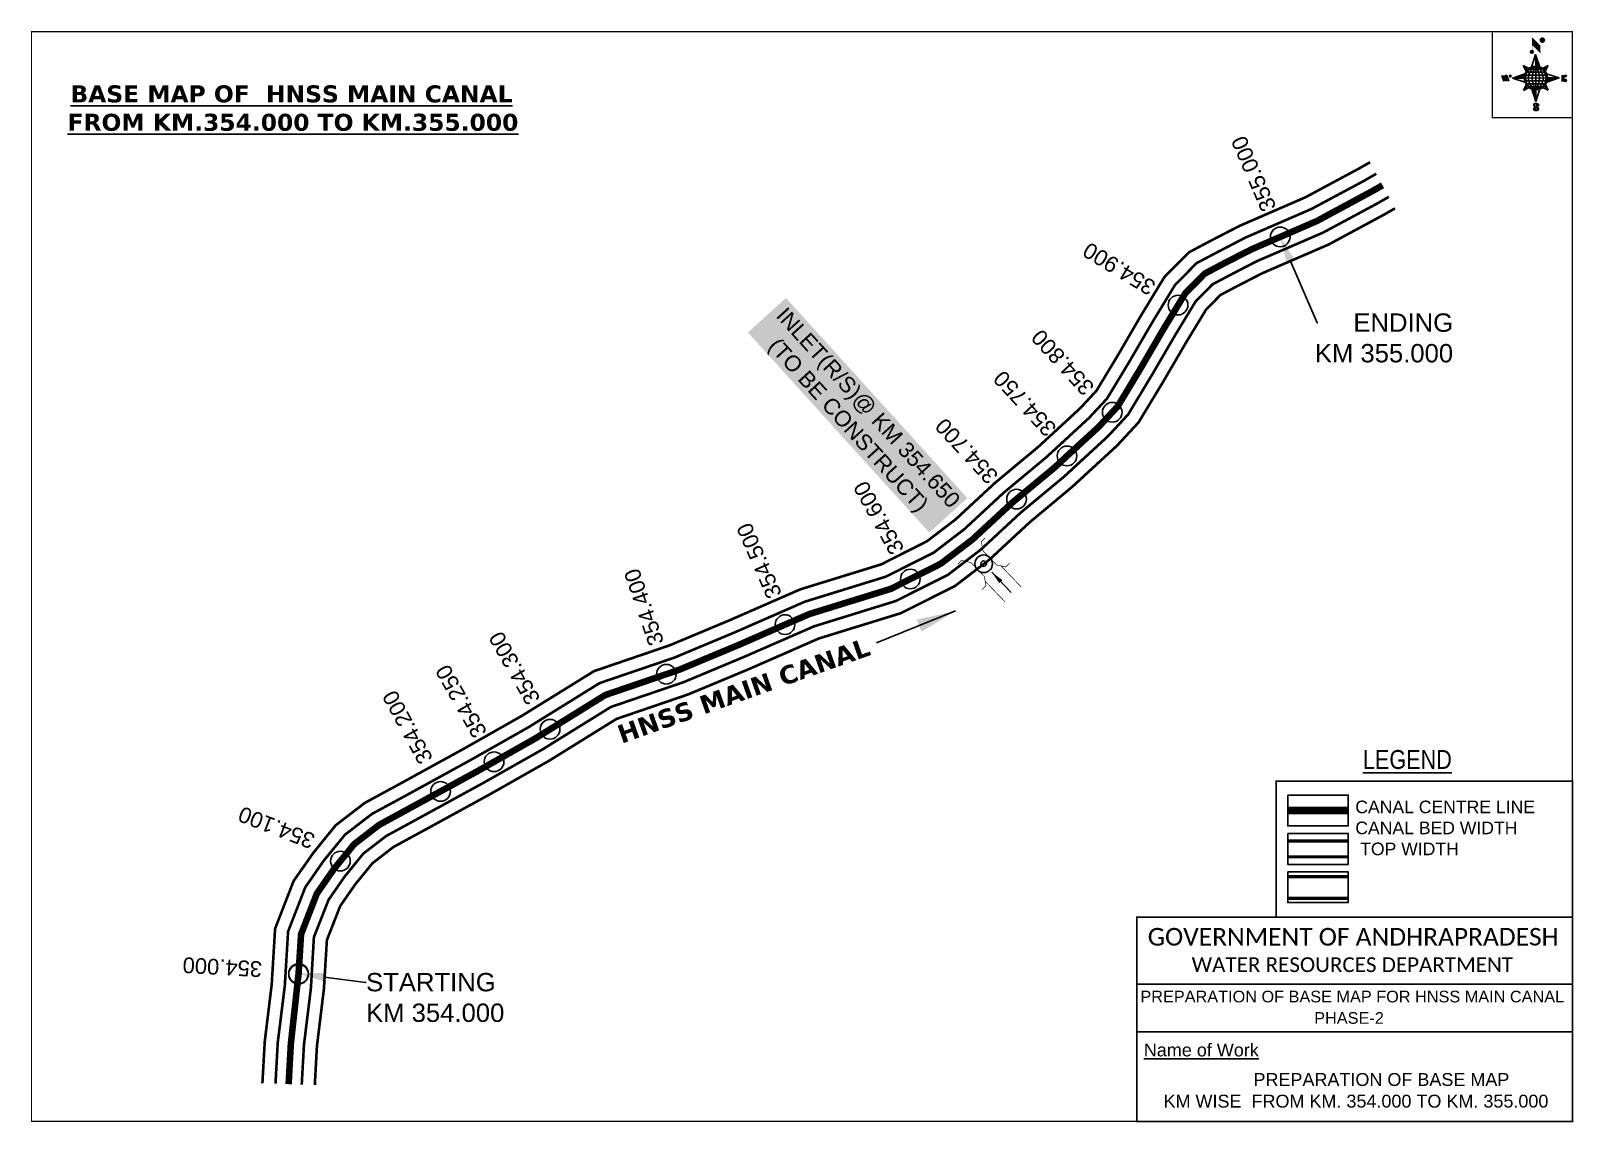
# Model space of a CAD drawing. Header units: inches. Extents: x 803764 to 804941, y 1574497 to 1575329.
import ezdxf
from ezdxf import colors
from ezdxf.entities.mleader import LeaderData, LeaderLine
from ezdxf.enums import TextEntityAlignment as Align
from ezdxf.math import Vec2, Vec3

# ---------------------------------------------------------------- set-up
doc = ezdxf.new("R2010")
doc.units = ezdxf.units.IN
doc.header["$LTSCALE"] = 15
doc.header["$MEASUREMENT"] = 0
doc.header["$PDMODE"] = 32
doc.header["$PDSIZE"] = 15
doc.linetypes.add('HIDDEN2', pattern=[0.1875, 0.125, -0.0625])
for name, color, linetype in [('AQUADUCT', 1, 'Continuous'), ('bord', 1, 'Continuous'), ('CANAL1', 7, 'Continuous'), ('CSMark', 72, 'Continuous'), ('DCBMS', 232, 'Continuous'), ('PAGE', 7, 'Continuous'), ('STRUCTURE', 5, 'Continuous'), ('TEXT', 6, 'Continuous')]:
    doc.layers.add(name, color=color, linetype=linetype)
doc.styles.add('ARIALN', font='ARIALN.TTF')
doc.styles.get("Standard").update_dxf_attribs({"font": 'arial.ttf'})
doc.dimstyles.get("Standard").update_dxf_attribs({"dimtxt": 20, "dimasz": 0.18, "dimexe": 0.18, "dimexo": 0.0625, "dimgap": 0.09, "dimtad": 0, "dimtih": 1, "dimtoh": 1, "dimdec": 4, "dimzin": 0, "dimdsep": 46, "dimtxsty": 'Standard', "dimcen": 0.09, "dimadec": 0, "dimazin": 0, "dimtfac": 1, "dimtdec": 4, "dimtofl": 0, "dimtmove": 0, "dimatfit": 3, "dimfxl": 0, "dimtolj": 1, "dimtzin": 0, "dimarcsym": 0})
pattern_1 = [(267.297113149, (-8720374.938, 50637915.138), (10.5367255337, -0.497431438), [])]
pattern_2 = [(357.297113149, (-8720374.938, 50637915.138), (0.497431438, 10.5367255337), [])]

# ---------------------------------------------------------------- blocks, each defined once
blk = doc.blocks.new('*X26')
at = {"color": 0, "linetype": 'Continuous'}
for p, q in [((6321.6, 240.5), (6322.3, 241.2)), ((6321.6, 240.3), (6322.3, 241)), ((6321.6, 240.1), (6322.3, 240.8)), ((6321.6, 239.9), (6322.4, 240.7)), ((6321.6, 239.8), (6322.4, 240.6)), ((6321.6, 239.6), (6322.5, 240.5)), ((6321.6, 239.4), (6322.5, 240.3)), ((6321.6, 239.2), (6322.6, 240.2)), ((6321.7, 239.1), (6322.6, 240.1)), ((6321.8, 240.8), (6322.4, 241.4)), ((6321.8, 239), (6322.7, 240)), ((6321.8, 239), (6322.8, 239.9)), ((6321.9, 238.9), (6322.9, 239.8)), ((6322, 238.8), (6323, 239.7)), ((6322.1, 241.3), (6322.4, 241.6)), ((6322.1, 238.7), (6323.1, 239.6)), ((6322.2, 238.6), (6323.1, 239.6)), ((6322.3, 238.5), (6323.2, 239.5)), ((6322.4, 238.5), (6323.3, 239.4)), ((6322.5, 238.4), (6323.4, 239.3)), ((6322.7, 238.4), (6323.6, 239.3)), ((6322.8, 238.3), (6323.7, 239.2)), ((6322.9, 238.3), (6323.8, 239.1)), ((6323.1, 238.2), (6323.9, 239.1)), ((6323.2, 238.2), (6324, 239)), ((6323.3, 238.2), (6324.2, 239)), ((6323.5, 238.1), (6324.3, 238.9)), ((6323.7, 238.1), (6324.4, 238.9)), ((6323.8, 238.1), (6324.6, 238.8)), ((6324.1, 238.2), (6324.7, 238.8)), ((6324.3, 238.3), (6324.9, 238.8)), ((6324.6, 238.3), (6325.1, 238.8)), ((6324.8, 238.4), (6325.2, 238.8)), ((6325.1, 238.5), (6325.4, 238.8)), ((6325.4, 238.6), (6325.6, 238.8))]:
    blk.add_line(p, q, dxfattribs=at)
blk = doc.blocks.new('*X25')
at = {"color": 0, "linetype": 'Continuous'}
for p, q in [((6324.4, 240.3), (6324.5, 240.4)), ((6324.6, 240.3), (6324.8, 240.5)), ((6324.7, 240.2), (6325, 240.5)), ((6324.8, 240.2), (6325.2, 240.6)), ((6325, 240.1), (6325.5, 240.6)), ((6325.1, 240.1), (6325.6, 240.6)), ((6325.2, 240), (6325.8, 240.6)), ((6325.3, 240), (6326, 240.6)), ((6325.4, 239.9), (6326.1, 240.6)), ((6325.5, 239.8), (6326.2, 240.5)), ((6325.6, 239.8), (6326.3, 240.5)), ((6325.7, 239.7), (6326.5, 240.4)), ((6325.9, 239.6), (6326.6, 240.3)), ((6326, 239.5), (6326.7, 240.3)), ((6326, 239.4), (6326.8, 240.2)), ((6326.1, 239.3), (6327, 240.2)), ((6326.2, 239.3), (6327.1, 240.1)), ((6326.3, 239.2), (6327.1, 240)), ((6326.4, 239.1), (6327.2, 239.9)), ((6326.5, 239), (6327.3, 239.8)), ((6326.5, 238.9), (6327.4, 239.7)), ((6326.6, 238.8), (6327.5, 239.6)), ((6326.7, 238.7), (6327.5, 239.5)), ((6326.8, 238.6), (6327.6, 239.4)), ((6326.8, 238.5), (6327.7, 239.3)), ((6326.8, 236.5), (6327.4, 237)), ((6326.9, 238.3), (6327.8, 239.2)), ((6326.9, 238.2), (6327.9, 239.1)), ((6326.9, 236.8), (6327.6, 237.4)), ((6327, 238.1), (6327.8, 239)), ((6327, 237.9), (6327.8, 238.8)), ((6327, 237.8), (6327.8, 238.6)), ((6327, 237.6), (6327.8, 238.4)), ((6327, 237.4), (6327.8, 238.2)), ((6327, 237.3), (6327.8, 238)), ((6327, 237.1), (6327.8, 237.9))]:
    blk.add_line(p, q, dxfattribs=at)
blk = doc.blocks.new('H')
at = {"layer": 'bord', "extrusion": (0.000427885, 0.004792, 0.999988)}
h = blk.add_hatch(dxfattribs=at)
h.set_pattern_fill('LINE', color=8, scale=84.387686, angle=-2.7029, style=0)
h.set_pattern_definition(pattern_2)
h.paths.add_polyline_path([(-492, 786, -0.090992), (-448, 775), (-486, 912)])
h = blk.add_hatch(dxfattribs=at)
h.set_pattern_fill('LINE', color=8, scale=84.387686, angle=-92.7029, style=0)
h.set_pattern_definition(pattern_1)
h.paths.add_polyline_path([(-625, 665, -0.090992), (-615, 710), (-751, 671)])
h = blk.add_hatch(dxfattribs=at)
h.set_pattern_fill('LINE', color=8, scale=84.387686, angle=-2.7029, style=0)
h.set_pattern_definition(pattern_2)
h.paths.add_polyline_path([(-504, 533, -0.090992), (-549, 543), (-510, 406)])
h = blk.add_hatch(dxfattribs=at)
h.set_pattern_fill('LINE', color=8, scale=84.387686, angle=-92.7029, style=0)
h.set_pattern_definition(pattern_1)
h.paths.add_polyline_path([(-246, 647), (-372, 653, -0.090992), (-382, 609)])
for p, q in [((-519, 1020, -1217), (-435, 927, -1216)), ((-516, 1087, -1217), (-432, 994, -1217)), ((-538, 774, -1216), (-487, 906, -1216)), ((-487, 906, -1216), (-493, 780, -1216)), ((-487, 906, -1216), (-448, 769, -1216)), ((-865, 701, -1215), (-847, 638, -1215)), ((-847, 700, -1215), (-829, 637, -1215)), ((-829, 699, -1215), (-811, 636, -1215)), ((-829, 699, -1215), (-811, 698, -1215)), ((-811, 698, -1215), (-794, 635, -1215)), ((-752, 665, -1215), (-615, 704, -1215)), ((-627, 794, -1216), (-567, 760, -1216)), ((-627, 794, -1216), (-584, 747, -1215)), ((-599, 731, -1215), (-627, 794, -1216)), ((-421, 753, -1216), (-359, 781, -1216)), ((-359, 781, -1216), (-405, 739, -1216)), ((-359, 781, -1216), (-392, 721, -1215)), ((-379, 693, -1215), (-246, 641, -1215)), ((-213, 669, -1215), (-217, 601, -1215)), ((-752, 665, -1215), (-625, 659, -1215)), ((-619, 614, -1215), (-752, 665, -1215)), ((-639, 526, -1214), (-606, 585, -1215)), ((-639, 526, -1214), (-593, 568, -1215)), ((-577, 553, -1215), (-639, 526, -1214)), ((-511, 400, -1214), (-549, 537, -1214)), ((-460, 533, -1215), (-511, 400, -1214)), ((-505, 527, -1214), (-511, 400, -1214)), ((-371, 513, -1214), (-431, 546, -1215)), ((-371, 513, -1214), (-414, 560, -1215)), ((-399, 576, -1215), (-371, 513, -1214)), ((-246, 641, -1215), (-383, 603, -1215)), ((-373, 647, -1215), (-246, 641, -1215)), ((-197, 600, -1215), (-194, 668, -1215))]:
    blk.add_line(p, q, dxfattribs=at)
at = {"layer": 'bord', "color": 8, "linetype": 'ByBlock', "extrusion": (0.000427885, 0.004792, 0.999988)}
for p, q in [((-375, 679, -1215), (-620, 691, -1215)), ((-386, 711, -1215), (-605, 722, -1215)), ((-411, 744, -1216), (-578, 752, -1216)), ((-493, 780, -1216), (-505, 527, -1214)), ((-373, 647, -1215), (-625, 659, -1215)), ((-378, 616, -1215), (-623, 628, -1215)), ((-392, 585, -1215), (-611, 595, -1215)), ((-420, 555, -1215), (-587, 562, -1215))]:
    blk.add_line(p, q, dxfattribs=at)
at = {"layer": 'bord', "extrusion": (0.000427885, 0.004792, 0.999988), "elevation": -1212}
for points, const_width in [([(-522, 960), (-516, 1093)], 1.61), ([(-434, 933), (-428, 1066)], 1.61), ([(-870, 707), (-846, 706)], 0.642), ([(-829, 643), (-821, 678)], 0.642), ([(-793, 641), (-782, 694)], 0.642), ([(-223, 676), (-174, 673)], 0.706), ([(-829, 643), (-855, 644)], 0.642), ([(-811, 642), (-784, 641)], 0.642), ([(-177, 605), (-226, 607)], 0.706), ([(-195, 645), (-185, 644)], 0.706)]:
    blk.add_lwpolyline(points, dxfattribs=dict(at, const_width=const_width))
for points, const_width in [([(-414, 1073, 1), (-398, 1058, 1)], 22.3), ([(-530, 950, 1), (-520, 939, 1)], 14.8), ([(-776, 697, 1), (-769, 690, 1)], 8.9), ([(-180, 618, 1), (-173, 611, 1)], 9.79), ([(-178, 667, 1), (-171, 660, 1)], 9.79), ([(-490, 362, 1), (-498, 369, 1)], 11.1), ([(-525, 322, 1), (-533, 329, 1)], 11.1)]:
    blk.add_lwpolyline(points, format="xyb", close=True, dxfattribs=dict(at, const_width=const_width))
for points in [[(-537, 317), (-531, 310), (-520, 307), (-505, 307), (-494, 310), (-486, 318), (-487, 326), (-491, 333), (-494, 336), (-503, 341), (-522, 347), (-530, 352), (-534, 355), (-537, 363), (-537, 373), (-530, 381), (-520, 384), (-504, 384), (-493, 380), (-487, 373)], [(-522, 348), (-526, 354), (-528, 361), (-528, 371), (-526, 375), (-521, 381), (-515, 384)], [(-505, 307), (-499, 312), (-497, 319), (-497, 327), (-501, 335), (-509, 343)]]:
    blk.add_lwpolyline(points, dxfattribs=at)
at = {"layer": 'bord', "extrusion": (0.000427885, 0.004792, 0.999988)}
for centre, radius in [((-406, 1065, -1212), 22.3), ((-525, 944, -1212), 14.8), ((-773, 694, -1212), 8.9), ((-498, 659, -1212), 127), ((-177, 615, -1212), 9.79), ((-174, 663, -1212), 9.79), ((-494, 365, -1212), 11.1), ((-529, 325, -1212), 11.1)]:
    blk.add_circle(centre, radius, dxfattribs=at)
at = {"layer": 'bord', "color": 8, "linetype": 'ByBlock', "extrusion": (0.000427885, 0.004792, 0.999988)}
for centre, radius, start, end in [((-482, 658, -1212), 128, 94.9254, 259.6691), ((-437, 656, -1212), 141, 113.2864, 241.308), ((-316, 651, -1212), 222, 142.5892, 212.0053), ((-560, 662, -1212), 141, 293.2864, 61.308), ((-681, 668, -1212), 222, 322.5892, 32.0053), ((-515, 660, -1212), 128, 274.9254, 79.6691)]:
    blk.add_arc(centre, radius, start, end, dxfattribs=at)
at = {"layer": 'bord', "extrusion": (0.000427885, 0.004792, 0.999988)}
for points in [[(-516, 1093, -1212), (-431, 1000, -1212), (-519, 1026, -1212), (-434, 933, -1212)], [(-864, 707, -1212), (-846, 706, -1212), (-846, 644, -1212), (-829, 643, -1212)], [(-829, 705, -1212), (-811, 704, -1212), (-811, 642, -1212), (-793, 641, -1212)], [(-193, 674, -1212), (-197, 606, -1212), (-213, 675, -1212), (-216, 607, -1212)]]:
    blk.add_solid(points, dxfattribs=at)
at = {"layer": 'bord', "extrusion": (0.000427885, 0.004792, 0.999988), "xscale": 7.977342409717546, "yscale": 7.977342408231451, "zscale": 7.977342408476333, "rotation": 138.0840426661453}
for name, p in [('*X25', (38301, -31929, -1212)), ('*X26', (38314, -31951, -1212))]:
    blk.add_blockref(name, p, dxfattribs=at)
blk = doc.blocks.new('IN')
at = {"layer": 'STRUCTURE', "color": 190, "const_width": 0.5}
for points in [[(763895.1, 1696672), (763895.1, 1696668), (763889.1, 1696664), (763881.7, 1696664), (763874.3, 1696664), (763868.3, 1696668), (763868.3, 1696672)], [(763871.3, 1696666), (763849.3, 1696666)], [(763871.3, 1696649.2), (763849.3, 1696649.2)], [(763868.3, 1696643.2), (763868.3, 1696647.2), (763874.3, 1696651.2), (763881.7, 1696651.2), (763881.7, 1696651.2), (763881.7, 1696651.2), (763889.1, 1696651.2), (763895.1, 1696647.2), (763895.1, 1696643.2)]]:
    blk.add_lwpolyline(points, dxfattribs=at)
at = {"layer": 'STRUCTURE', "color": 0}
blk.add_circle((763881.7, 1696657.6), 2.11, dxfattribs=at)
blk.add_leader([(763872.7, 1696657.6), (763851.2, 1696657.6)], dimstyle='Standard', override={"dimasz": 10, "dimgap": 0.09, "dimtad": 0}, dxfattribs=at)

msp = doc.modelspace()

# ---------------------------------------------------------------- linework, layer by layer
at = {"layer": 'CANAL1', "color": 200, "const_width": 2}
for points in [[(803940.9, 1574526.3), (803942.7, 1574558.2), (803948, 1574601.7), (803950.6, 1574644.3), (803964.7, 1574680.6), (803979.7, 1574702), (803996.8, 1574723.1), (804018.9, 1574740.1), (804048.7, 1574756.3), (804094.8, 1574781.6), (804138.9, 1574806.6), (804193.8, 1574840.6), (804251.5, 1574860.3), (804296.7, 1574879.2), (804351.2, 1574903), (804412.8, 1574922), (804447.7, 1574939.6), (804469.7, 1574956.4), (804499.5, 1574984), (804532.3, 1575011.3), (804564.6, 1575041), (804577.1, 1575054.5), (804593.2, 1575081.1), (804611, 1575111.7), (804628.9, 1575141.1), (804647.5, 1575159.9), (804665, 1575169.2), (804686.6, 1575180.3), (804736.6, 1575202), (804777, 1575223.7), (804785.8, 1575228.7)], [(803980.9, 1574525.1), (803982.5, 1574554.7), (803987.8, 1574598), (803990.1, 1574635.6), (804000.3, 1574661.6), (804011.6, 1574677.9), (804024.9, 1574694.2), (804040.8, 1574706.5), (804067.8, 1574721.2), (804114.2, 1574746.6), (804159.4, 1574772.2), (804211, 1574804.2), (804265.7, 1574822.9), (804312.5, 1574842.4), (804365.2, 1574865.5), (804427.8, 1574884.8), (804469.1, 1574905.5), (804495.5, 1574925.7), (804525.9, 1574953.9), (804558.6, 1574981.2), (804592.8, 1575012.6), (804609.2, 1575030.3), (804627.6, 1575060.7), (804645.4, 1575091.2), (804660.7, 1575116.3), (804671.7, 1575127.5), (804683.5, 1575133.7), (804703.7, 1575144.1), (804754.1, 1575165.9), (804796.4, 1575188.7), (804804.8, 1575193.5)]]:
    msp.add_lwpolyline(points, dxfattribs=at)
at = {"layer": 'CANAL1', "color": 5, "const_width": 2}
for points in [[(803950.9, 1574526), (803952.6, 1574557.3), (803958, 1574600.7), (803960.5, 1574642.1), (803973.6, 1574675.8), (803987.6, 1574696), (804003.9, 1574715.9), (804024.4, 1574731.7), (804053.5, 1574747.5), (804099.6, 1574772.8), (804144.1, 1574798), (804198.1, 1574831.5), (804255, 1574850.9), (804300.7, 1574870), (804354.7, 1574893.6), (804416.5, 1574912.7), (804453.1, 1574931.1), (804476.1, 1574948.7), (804506.1, 1574976.5), (804538.9, 1575003.8), (804571.6, 1575033.9), (804585.1, 1575048.4), (804601.8, 1575076), (804619.6, 1575106.5), (804636.9, 1575134.9), (804653.5, 1575151.8), (804669.7, 1575160.3), (804690.9, 1575171.3), (804741, 1575193), (804781.9, 1575214.9), (804790.5, 1575219.9)], [(803970.9, 1574525.4), (803972.6, 1574555.5), (803977.9, 1574598.9), (803980.2, 1574637.8), (803991.4, 1574666.3), (804003.6, 1574683.9), (804017.9, 1574701.5), (804035.3, 1574714.9), (804063, 1574730), (804109.4, 1574755.4), (804154.3, 1574780.8), (804206.7, 1574813.3), (804262.1, 1574832.2), (804308.5, 1574851.6), (804361.7, 1574874.8), (804424, 1574894.1), (804463.7, 1574914), (804489, 1574933.4), (804519.3, 1574961.5), (804552.1, 1574988.7), (804585.8, 1575019.7), (804601.2, 1575036.3), (804619, 1575065.8), (804636.8, 1575096.3), (804652.7, 1575122.5), (804665.6, 1575135.6), (804678.9, 1575142.6), (804699.4, 1575153.2), (804749.7, 1575174.9), (804791.6, 1575197.4), (804800.1, 1575202.3)]]:
    msp.add_lwpolyline(points, dxfattribs=at)
at = {"layer": 'CANAL1', "color": 1, "linetype": 'HIDDEN2', "ltscale": 8, "const_width": 5}
msp.add_lwpolyline([(803960.9, 1574525.7), (803962.6, 1574556.4), (803968.5, 1574610), (803970.4, 1574640), (803982.5, 1574671.1), (803995.6, 1574689.9), (804010.9, 1574708.7), (804029.8, 1574723.3), (804058.2, 1574738.8), (804104.5, 1574764.1), (804117.6, 1574771.5), (804149.2, 1574789.4), (804202.4, 1574822.4), (804258.6, 1574841.6), (804304.6, 1574860.8), (804339.5, 1574876.1), (804358.2, 1574884.2), (804420.3, 1574903.4), (804458.4, 1574922.6), (804482.6, 1574941.1), (804512.7, 1574969), (804545.5, 1574996.2), (804554.6, 1575004.7), (804578.7, 1575026.8), (804593.2, 1575042.4), (804610.4, 1575070.9), (804628.2, 1575101.4), (804644.8, 1575128.7), (804659.6, 1575143.7), (804674.3, 1575151.5), (804695.2, 1575162.2), (804717.2, 1575171.7), (804745.3, 1575183.9), (804786.7, 1575206.2), (804795.3, 1575211.1)], dxfattribs=at)
at = {"layer": 'CANAL1', "color": 1, "linetype": 'HIDDEN2', "ltscale": 100, "const_width": 6, "elevation": -0.4}
msp.add_lwpolyline([(804769.1, 1574734.4), (804723, 1574734.4)], dxfattribs=at)
at = {"layer": 'CANAL1', "color": 5, "const_width": 2.4, "elevation": -0.4}
for points in [[(804769.1, 1574711.1), (804723, 1574711.1)], [(804769.1, 1574699.1), (804723, 1574699.1)]]:
    msp.add_lwpolyline(points, dxfattribs=at)
at = {"layer": 'CANAL1', "color": 200, "const_width": 2.4, "elevation": -0.4}
for points in [[(804769.1, 1574683.9), (804723, 1574683.9)], [(804769.1, 1574667.4), (804723, 1574667.4)]]:
    msp.add_lwpolyline(points, dxfattribs=at)
at = {"layer": 'CSMark', "color": 3}
msp.add_circle((804491.1, 1574922.5), 6.69, dxfattribs=at)
for p in [(804717.2, 1575171.7), (804639.3, 1575119.7), (804589.1, 1575038), (804554.6, 1575004.7), (804516.1, 1574971.8), (804435.1, 1574910.9), (804339.5, 1574876.1), (804249, 1574838.3), (804160.3, 1574796.3), (804117.6, 1574771.5), (804076.8, 1574748.9), (804000.4, 1574695.8), (803968.5, 1574610), (803968.5, 1574609.5)]:
    msp.add_point(p, dxfattribs=at)
at = {"layer": 'PAGE', "const_width": 1}
msp.add_lwpolyline([(803764.8, 1574497.3), (804940.1, 1574497.3), (804940.1, 1575328.3), (803764.8, 1575328.3), (803764.8, 1574497.3)], dxfattribs=at)
at = {"layer": 'PAGE'}
for points, const_width in [([(804940.1, 1575328.3), (804879, 1575328.3), (804879, 1575262.6), (804940.1, 1575262.6)], 1), ([(804714.2, 1574756.8), (804940.1, 1574756.8), (804940.1, 1574653), (804714.2, 1574653)], 1.2), ([(804607.9, 1574653), (804940.1, 1574653), (804940.1, 1574497.3), (804607.9, 1574497.3)], 1.2)]:
    msp.add_lwpolyline(points, close=True, dxfattribs=dict(at, const_width=const_width))
at = {"layer": 'PAGE', "elevation": -0.4}
for points in [[(804723, 1574746.1), (804769.1, 1574746.1), (804769.1, 1574722.6), (804723, 1574722.6)], [(804723, 1574716.9), (804769.1, 1574716.9), (804769.1, 1574693.3), (804723, 1574693.3)], [(804723, 1574687.6), (804769.1, 1574687.6), (804769.1, 1574664.1), (804723, 1574664.1)]]:
    msp.add_lwpolyline(points, close=True, dxfattribs=at)
at = {"layer": 'PAGE'}
for points in [[(804607.9, 1574602), (804940.1, 1574602)], [(804607.9, 1574565.6), (804940.1, 1574565.6)]]:
    msp.add_lwpolyline(points, dxfattribs=at)

# ---------------------------------------------------------------- block references
at = {"layer": 'AQUADUCT', "color": 1, "xscale": 0.0703495379661093, "yscale": 0.07034953800030053, "zscale": 0.07034953795990817, "rotation": 3.078330607406165}
msp.add_blockref('H', (804949.7, 1575248.9, 85.4), dxfattribs=at)
at = {"layer": 'STRUCTURE', "color": 0, "rotation": 133.7983822802642}
msp.add_blockref('IN', (2557804.1, 2197863.6), dxfattribs=at)

# ---------------------------------------------------------------- texts
at = {"layer": 'CANAL1', "insert": (804209.3, 1574798.1), "char_height": 14, "width": 205.129, "attachment_point": 1, "rotation": 19.5993}
msp.add_mtext('\\pi0.96322;{\\fVerdana|b1|i0|c0|p34;HNSS MAIN CANAL}', dxfattribs=at)
at = {"layer": 'CSMark', "color": 1}
for s, rotation, p in [('355.000', 113.4179, (804709, 1575192)), ('354.900', 148.6222, (804620.2, 1575131.6)), ('354.800', 132.6443, (804571.8, 1575053.7)), ('354.750', 132.8364, (804543, 1575022.4)), ('354.700', 132.8364, (804498.6, 1574986.2)), ('354.600', 118.8639, (804425.6, 1574930.9)), ('354.500', 113.6146, (804331.9, 1574897)), ('354.400', 108.8429, (804241.7, 1574860.7)), ('354.300', 119.572, (804148.1, 1574816.5)), ('354.250', 119.572, (804107.4, 1574791.2)), ('354.200', 118.6071, (804066.1, 1574771.2)), ('354.100', 158.6897, (803979.9, 1574710.3)), ('354.000', 176.8067, (803940.6, 1574613.2))]:
    msp.add_text(s, height=12, rotation=rotation, dxfattribs=at).set_placement(p, align=Align.MIDDLE_LEFT)
at = {"layer": 'PAGE', "extrusion": (0.000201441, 0.004807, 0.999988), "style": 'ARIALN'}
msp.add_text('%%ULEGEND', height=14.4, rotation=359.9999, dxfattribs=at).set_placement((804814.2, 1574754.3, 7731.8), align=Align.MIDDLE)
at = {"layer": 'PAGE', "extrusion": (0.000201441, 0.004807, 0.999988)}
for s, height, p in [('PREPARATION OF BASE MAP FOR HNSS MAIN CANAL', 8.878, (804610.6, 1574569.1, 7730.9)), ('%%UName of Work', 9.822, (804613.2, 1574527.9, 7729.5))]:
    msp.add_text(s, height=height, rotation=359.9999, dxfattribs=at).set_placement(p)
for s, height, p in [('PHASE-2', 8.88, (804769.7, 1574557.2, 7730.8)), ('PREPARATION OF BASE MAP', 9.822, (804794.4, 1574510.3, 7729.6)), ('KM WISE  FROM KM. 354.000 TO KM. 355.000', 9.822, (804775, 1574493.8, 7729.6))]:
    msp.add_text(s, height=height, rotation=359.9999, dxfattribs=at).set_placement(p, align=Align.MIDDLE_CENTER)
at = {"layer": 'PAGE', "extrusion": (0.000201441, 0.004807, 0.999988), "attachment_point": 1, "text_direction": (1, -1e-06, -0.000201)}
for s, insert, char_height, width in [('CANAL CENTRE LINE CANAL BED WIDTH {\\H2.3717x; }\\P TOP WIDTH{\\H1.9152x; }', (804774.5, 1574741.9, -0.4), 9.6, 168.926), ('\\pi3.5885;{\\fCalibri|b0|i0|c0|p34;\\H1.3333x;GOVERNMENT OF ANDHRAPRADESH\\P\\pi37.073;\\H0.83998x;WATER RESOURCES DEPARTMENT}', (804612.6, 1574644.8, -1.3), 10.059, 321.276)]:
    msp.add_mtext(s, dxfattribs=dict(at, insert=insert, char_height=char_height, width=width))
at = {"layer": 'STRUCTURE', "color": 5, "insert": (804340, 1575120.1), "char_height": 12, "width": 198.79, "attachment_point": 1, "rotation": 312.2036, "bg_fill": 1, "box_fill_scale": 1.3, "bg_fill_color": 7, "bg_fill_true_color": 16777215, "bg_fill_transparency": 4390977}
msp.add_mtext('\\pi1.23;INLET(R/S)@ KM 354.650\\P\\pi14.527;(TO BE CONSTRUCT)', dxfattribs=at)
at = {"layer": 'TEXT', "color": 1, "insert": (803772.7, 1575287.3), "char_height": 13, "width": 379.826, "attachment_point": 1}
msp.add_mtext('\\pi21.755;{\\fVerdana|b1|i0|c0|p34;\\LBASE MAP OF  HNSS MAIN CANAL \\P\\pi19.564;FROM KM.354.000 TO KM.355.000}', dxfattribs=at)

# ---------------------------------------------------------------- leaders
at = {"layer": 'CANAL1'}
msp.add_leader([(804469.6, 1574886.5), (804409.3, 1574862.2)], dimstyle='Standard', override={"dimasz": 30, "dimgap": 0.09, "dimtad": 0}, dxfattribs=at)
at = {"layer": 'DCBMS', "color": 5}
ml = msp.add_multileader_mtext('Standard', dxfattribs=at)
ml.set_content('STARTING\\PKM 354.000', color=5)
ml.set_leader_properties()
ml.build(insert=Vec2(0, 0))
ml.multileader.update_dxf_attribs({"dogleg_length": 0.36, "arrow_head_size": 20})
ctx = ml.context
ctx.base_point, ctx.char_height, ctx.arrow_head_size, ctx.landing_gap_size, ctx.plane_origin = Vec3(804020, 1574603.3), 14, 20, 0.09, Vec3(804190.8, 1574676.1)
notes = []
notes.append((ctx, [(1, (1, 1, 0), (804019.6, 1574603.3), (1, 0), 0.36, [(0, [(803968.5, 1574610)], 0, [])])]))
ctx.mtext.insert, ctx.mtext.flow_direction = Vec3(804020, 1574610.5), 5
for ctx, leaders in notes:
    for number, flags, end, landing, length, lines in leaders:
        leader = LeaderData()
        leader.index, (leader.has_last_leader_line, leader.has_dogleg_vector, leader.attachment_direction) = number, flags
        leader.last_leader_point, leader.dogleg_vector, leader.dogleg_length = Vec3(end), Vec3(landing), length
        for number, points, colour, breaks in lines:
            line = LeaderLine()
            line.index, line.vertices, line.color, line.breaks = number, Vec3.list(points), colors.encode_raw_color(colour), breaks
            leader.lines.append(line)
        ctx.leaders.append(leader)

# ---------------------------------------------------------------- next in the draw order: leaders
ml = msp.add_multileader_mtext('Standard', dxfattribs=at)
ml.set_content('ENDING \\PKM 355.000', color=5)
ml.set_leader_properties()
ml.build(insert=Vec2(0, 0))
ml.multileader.update_dxf_attribs({"dogleg_length": 0.36, "arrow_head_size": 20})
ctx = ml.context
ctx.base_point, ctx.char_height, ctx.arrow_head_size, ctx.landing_gap_size, ctx.plane_origin = Vec3(804745.9, 1575106.3), 14, 20, 0.09, Vec3(804889.5, 1575318.6)
ctx.text_align_type = 2
notes = []
notes.append((ctx, [(1, (1, 1, 0), (804745.5, 1575106.3), (1, 0), 0.36, [(0, [(804717.2, 1575171.7)], 0, [])])]))
ctx.mtext.insert, ctx.mtext.width, ctx.mtext.alignment, ctx.mtext.flow_direction = Vec3(804849.1, 1575113.4), 109.049, 3, 5
ctx.mtext.has_bg_fill, ctx.mtext.bg_color, ctx.mtext.bg_scale_factor, ctx.mtext.bg_transparency, ctx.mtext.use_window_bg_color = 1, -1027028792, 1.5, 0, 1
for ctx, leaders in notes:
    for number, flags, end, landing, length, lines in leaders:
        leader = LeaderData()
        leader.index, (leader.has_last_leader_line, leader.has_dogleg_vector, leader.attachment_direction) = number, flags
        leader.last_leader_point, leader.dogleg_vector, leader.dogleg_length = Vec3(end), Vec3(landing), length
        for number, points, colour, breaks in lines:
            line = LeaderLine()
            line.index, line.vertices, line.color, line.breaks = number, Vec3.list(points), colors.encode_raw_color(colour), breaks
            leader.lines.append(line)
        ctx.leaders.append(leader)

doc.saveas('drawing.dxf')
